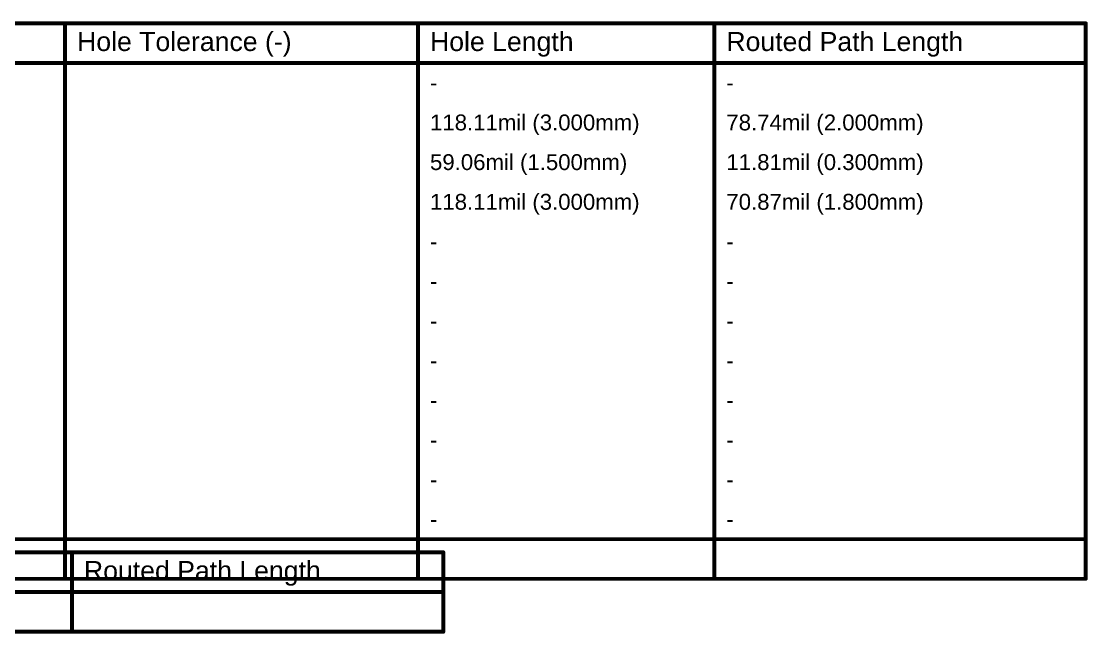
# Model space of a CAD drawing. Header units: inches. Extents: x -21 to 344, y -3 to 240.
# Drawn here: x 241.5 to 343.9, y 181 to 239.8 of the extents above; entities that cross this region are included whole.
import ezdxf

# ---------------------------------------------------------------- set-up
doc = ezdxf.new("R2010")
doc.units = ezdxf.units.IN
doc.layers.add('Drill Drawing', color=1, linetype='Continuous')
doc.styles.add('Arial', font='', dxfattribs={"height": 0.2})
doc.styles.get('Arial').set_extended_font_data('Arial')

msp = doc.modelspace()

# ---------------------------------------------------------------- linework, layer by layer
at = {"layer": 'Drill Drawing'}
for points in [[(-20.51, 239.58, 0.381, 0.381, 0), (343.67, 239.58, 0.381, 0.381, 0)], [(245.73, 186.24, 0.381, 0.381, 0), (245.73, 239.58, 0.381, 0.381, 0)], [(279.61, 186.24, 0.381, 0.381, 0), (279.61, 239.58, 0.381, 0.381, 0)], [(308.05, 186.24, 0.381, 0.381, 0), (308.05, 239.58, 0.381, 0.381, 0)], [(343.67, 186.24, 0.381, 0.381, 0), (343.67, 239.58, 0.381, 0.381, 0)], [(-20.51, 235.77, 0.381, 0.381, 0), (343.67, 235.77, 0.381, 0.381, 0)], [(-20.51, 190.05, 0.381, 0.381, 0), (343.67, 190.05, 0.381, 0.381, 0)], [(-20.51, 188.78, 0.381, 0.381, 0), (282.02, 188.78, 0.381, 0.381, 0)], [(-20.51, 188.78, 0.381, 0.381, 0), (282.02, 188.78, 0.381, 0.381, 0)], [(-20.51, 188.78, 0.381, 0.381, 0), (282.02, 188.78, 0.381, 0.381, 0)], [(-20.51, 188.78, 0.381, 0.381, 0), (282.02, 188.78, 0.381, 0.381, 0)], [(246.4, 181.16, 0.381, 0.381, 0), (246.4, 188.78, 0.381, 0.381, 0)], [(246.4, 181.16, 0.381, 0.381, 0), (246.4, 188.78, 0.381, 0.381, 0)], [(246.4, 181.16, 0.381, 0.381, 0), (246.4, 188.78, 0.381, 0.381, 0)], [(246.4, 181.16, 0.381, 0.381, 0), (246.4, 188.78, 0.381, 0.381, 0)], [(282.02, 181.16, 0.381, 0.381, 0), (282.02, 188.78, 0.381, 0.381, 0)], [(282.02, 181.16, 0.381, 0.381, 0), (282.02, 188.78, 0.381, 0.381, 0)], [(282.02, 181.16, 0.381, 0.381, 0), (282.02, 188.78, 0.381, 0.381, 0)], [(282.02, 181.16, 0.381, 0.381, 0), (282.02, 188.78, 0.381, 0.381, 0)], [(-20.51, 186.24, 0.381, 0.381, 0), (343.67, 186.24, 0.381, 0.381, 0)], [(-20.51, 184.97, 0.381, 0.381, 0), (282.02, 184.97, 0.381, 0.381, 0)], [(-20.51, 184.97, 0.381, 0.381, 0), (282.02, 184.97, 0.381, 0.381, 0)], [(-20.51, 184.97, 0.381, 0.381, 0), (282.02, 184.97, 0.381, 0.381, 0)], [(-20.51, 184.97, 0.381, 0.381, 0), (282.02, 184.97, 0.381, 0.381, 0)], [(-20.51, 184.97, 0.381, 0.381, 0), (282.02, 184.97, 0.381, 0.381, 0)], [(-20.51, 184.97, 0.381, 0.381, 0), (282.02, 184.97, 0.381, 0.381, 0)], [(-20.51, 184.97, 0.381, 0.381, 0), (282.02, 184.97, 0.381, 0.381, 0)], [(-20.51, 184.97, 0.381, 0.381, 0), (282.02, 184.97, 0.381, 0.381, 0)], [(-20.51, 181.16, 0.381, 0.381, 0), (282.02, 181.16, 0.381, 0.381, 0)], [(-20.51, 181.16, 0.381, 0.381, 0), (282.02, 181.16, 0.381, 0.381, 0)], [(-20.51, 181.16, 0.381, 0.381, 0), (282.02, 181.16, 0.381, 0.381, 0)], [(-20.51, 181.16, 0.381, 0.381, 0), (282.02, 181.16, 0.381, 0.381, 0)]]:
    msp.add_lwpolyline(points, format="xyseb", dxfattribs=at)
for points in [[(245.64, 239.58, 0.191, 0.191, 1), (245.83, 239.58, 0.191, 0.191, 1)], [(279.51, 239.58, 0.191, 0.191, 1), (279.7, 239.58, 0.191, 0.191, 1)], [(307.95, 239.58, 0.191, 0.191, 1), (308.14, 239.58, 0.191, 0.191, 1)], [(343.58, 239.58, 0.191, 0.191, 1), (343.77, 239.58, 0.191, 0.191, 1)], [(343.58, 239.58, 0.191, 0.191, 1), (343.77, 239.58, 0.191, 0.191, 1)], [(343.58, 235.77, 0.191, 0.191, 1), (343.77, 235.77, 0.191, 0.191, 1)], [(343.58, 190.05, 0.191, 0.191, 1), (343.77, 190.05, 0.191, 0.191, 1)], [(246.3, 188.78, 0.191, 0.191, 1), (246.49, 188.78, 0.191, 0.191, 1)], [(246.3, 188.78, 0.191, 0.191, 1), (246.49, 188.78, 0.191, 0.191, 1)], [(246.3, 188.78, 0.191, 0.191, 1), (246.49, 188.78, 0.191, 0.191, 1)], [(246.3, 188.78, 0.191, 0.191, 1), (246.49, 188.78, 0.191, 0.191, 1)], [(281.93, 188.78, 0.191, 0.191, 1), (282.12, 188.78, 0.191, 0.191, 1)], [(281.93, 188.78, 0.191, 0.191, 1), (282.12, 188.78, 0.191, 0.191, 1)], [(281.93, 188.78, 0.191, 0.191, 1), (282.12, 188.78, 0.191, 0.191, 1)], [(281.93, 188.78, 0.191, 0.191, 1), (282.12, 188.78, 0.191, 0.191, 1)], [(281.93, 188.78, 0.191, 0.191, 1), (282.12, 188.78, 0.191, 0.191, 1)], [(281.93, 188.78, 0.191, 0.191, 1), (282.12, 188.78, 0.191, 0.191, 1)], [(281.93, 188.78, 0.191, 0.191, 1), (282.12, 188.78, 0.191, 0.191, 1)], [(281.93, 188.78, 0.191, 0.191, 1), (282.12, 188.78, 0.191, 0.191, 1)], [(245.64, 186.24, 0.191, 0.191, 1), (245.83, 186.24, 0.191, 0.191, 1)], [(279.51, 186.24, 0.191, 0.191, 1), (279.7, 186.24, 0.191, 0.191, 1)], [(307.95, 186.24, 0.191, 0.191, 1), (308.14, 186.24, 0.191, 0.191, 1)], [(343.58, 186.24, 0.191, 0.191, 1), (343.77, 186.24, 0.191, 0.191, 1)], [(343.58, 186.24, 0.191, 0.191, 1), (343.77, 186.24, 0.191, 0.191, 1)], [(281.93, 184.97, 0.191, 0.191, 1), (282.12, 184.97, 0.191, 0.191, 1)], [(281.93, 184.97, 0.191, 0.191, 1), (282.12, 184.97, 0.191, 0.191, 1)], [(281.93, 184.97, 0.191, 0.191, 1), (282.12, 184.97, 0.191, 0.191, 1)], [(281.93, 184.97, 0.191, 0.191, 1), (282.12, 184.97, 0.191, 0.191, 1)], [(281.93, 184.97, 0.191, 0.191, 1), (282.12, 184.97, 0.191, 0.191, 1)], [(281.93, 184.97, 0.191, 0.191, 1), (282.12, 184.97, 0.191, 0.191, 1)], [(281.93, 184.97, 0.191, 0.191, 1), (282.12, 184.97, 0.191, 0.191, 1)], [(281.93, 184.97, 0.191, 0.191, 1), (282.12, 184.97, 0.191, 0.191, 1)], [(246.3, 181.16, 0.191, 0.191, 1), (246.49, 181.16, 0.191, 0.191, 1)], [(246.3, 181.16, 0.191, 0.191, 1), (246.49, 181.16, 0.191, 0.191, 1)], [(246.3, 181.16, 0.191, 0.191, 1), (246.49, 181.16, 0.191, 0.191, 1)], [(246.3, 181.16, 0.191, 0.191, 1), (246.49, 181.16, 0.191, 0.191, 1)], [(281.93, 181.16, 0.191, 0.191, 1), (282.12, 181.16, 0.191, 0.191, 1)], [(281.93, 181.16, 0.191, 0.191, 1), (282.12, 181.16, 0.191, 0.191, 1)], [(281.93, 181.16, 0.191, 0.191, 1), (282.12, 181.16, 0.191, 0.191, 1)], [(281.93, 181.16, 0.191, 0.191, 1), (282.12, 181.16, 0.191, 0.191, 1)], [(281.93, 181.16, 0.191, 0.191, 1), (282.12, 181.16, 0.191, 0.191, 1)], [(281.93, 181.16, 0.191, 0.191, 1), (282.12, 181.16, 0.191, 0.191, 1)], [(281.93, 181.16, 0.191, 0.191, 1), (282.12, 181.16, 0.191, 0.191, 1)], [(281.93, 181.16, 0.191, 0.191, 1), (282.12, 181.16, 0.191, 0.191, 1)]]:
    msp.add_lwpolyline(points, format="xyseb", close=True, dxfattribs=at)

# ---------------------------------------------------------------- texts
at = {"layer": 'Drill Drawing', "style": 'Arial'}
for s, height, p in [('Hole Tolerance (-)', 1.8288, (246.88, 236.92)), ('Hole Length', 1.8288, (280.75, 236.92)), ('Routed Path Length', 1.8288, (309.19, 236.92)), ('-', 1.52, (280.75, 233.11)), ('-', 1.52, (309.19, 233.11)), ('118.11mil (3.000mm)', 1.524, (280.75, 229.3)), ('78.74mil (2.000mm)', 1.524, (309.19, 229.3)), ('59.06mil (1.500mm)', 1.524, (280.75, 225.49)), ('11.81mil (0.300mm)', 1.524, (309.19, 225.49)), ('118.11mil (3.000mm)', 1.524, (280.75, 221.68)), ('70.87mil (1.800mm)', 1.524, (309.19, 221.68)), ('-', 1.52, (280.75, 217.87)), ('-', 1.52, (309.19, 217.87)), ('-', 1.52, (280.75, 214.06)), ('-', 1.52, (309.19, 214.06)), ('-', 1.52, (280.75, 210.25)), ('-', 1.52, (309.19, 210.25)), ('-', 1.52, (280.75, 206.44)), ('-', 1.52, (309.19, 206.44)), ('-', 1.52, (280.75, 202.63)), ('-', 1.52, (309.19, 202.63)), ('-', 1.52, (280.75, 198.82)), ('-', 1.52, (309.19, 198.82)), ('-', 1.52, (280.75, 195.01)), ('-', 1.52, (309.19, 195.01)), ('-', 1.52, (280.75, 191.2)), ('-', 1.52, (309.19, 191.2)), ('Routed Path Length', 1.8288, (247.54, 186.12)), ('Routed Path Length', 1.8288, (247.54, 186.12)), ('Routed Path Length', 1.8288, (247.54, 186.12)), ('Routed Path Length', 1.8288, (247.54, 186.12))]:
    msp.add_text(s, height=height, dxfattribs=at).set_placement(p)

doc.saveas('drawing.dxf')
